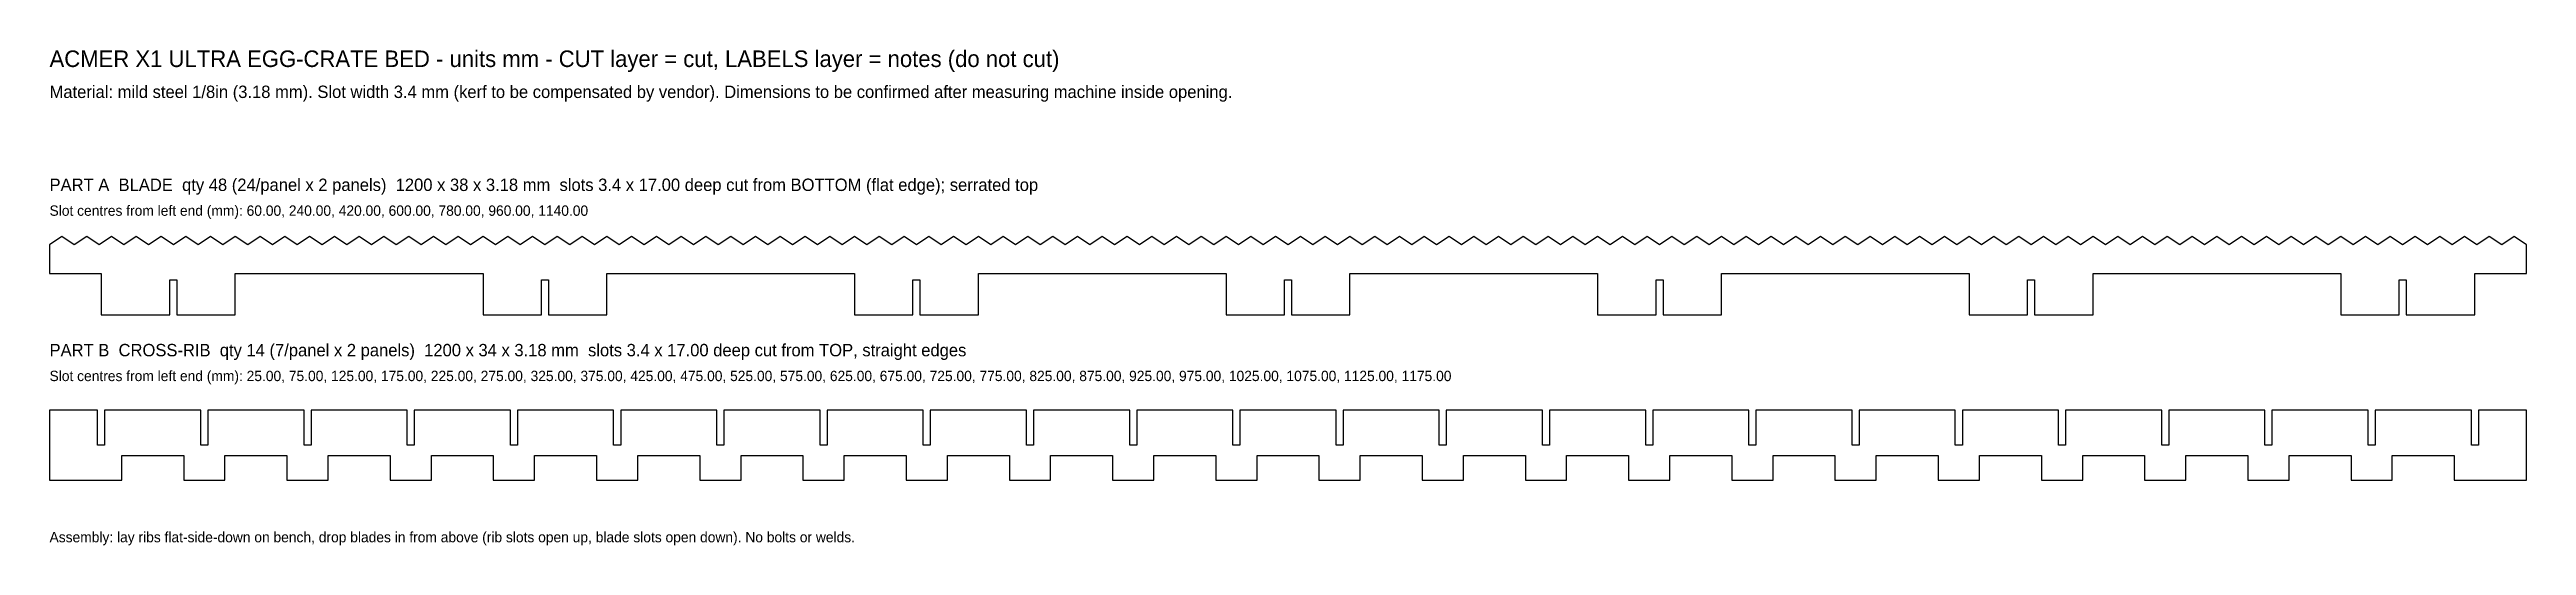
# Model space of a CAD drawing. Header units: millimetres. Extents: x 0 to 1200, y -72 to 168.
import ezdxf

# ---------------------------------------------------------------- set-up
doc = ezdxf.new("R2010")
doc.units = ezdxf.units.MM
doc.layers.add('CUT', color=1, linetype='Continuous')
doc.layers.add('LABELS', color=3, linetype='Continuous')

msp = doc.modelspace()

# ---------------------------------------------------------------- linework, layer by layer
at = {"layer": 'CUT'}
for points in [[(0, 60), (25, 60), (25, 40), (58.3, 40), (58.3, 57), (61.7, 57), (61.7, 40), (90, 40), (90, 60), (210, 60), (210, 40), (238.3, 40), (238.3, 57), (241.7, 57), (241.7, 40), (270, 40), (270, 60), (390, 60), (390, 40), (418.3, 40), (418.3, 57), (421.7, 57), (421.7, 40), (450, 40), (450, 60), (570, 60), (570, 40), (598.3, 40), (598.3, 57), (601.7, 57), (601.7, 40), (630, 40), (630, 60), (750, 60), (750, 40), (778.3, 40), (778.3, 57), (781.7, 57), (781.7, 40), (810, 40), (810, 60), (930, 60), (930, 40), (958.3, 40), (958.3, 57), (961.7, 57), (961.7, 40), (990, 40), (990, 60), (1110, 60), (1110, 40), (1138.3, 40), (1138.3, 57), (1141.7, 57), (1141.7, 40), (1175, 40), (1175, 60), (1200, 60), (1200, 74), (1194, 78), (1188, 74), (1182, 78), (1176, 74), (1170, 78), (1164, 74), (1158, 78), (1152, 74), (1146, 78), (1140, 74), (1134, 78), (1128, 74), (1122, 78), (1116, 74), (1110, 78), (1104, 74), (1098, 78), (1092, 74), (1086, 78), (1080, 74), (1074, 78), (1068, 74), (1062, 78), (1056, 74), (1050, 78), (1044, 74), (1038, 78), (1032, 74), (1026, 78), (1020, 74), (1014, 78), (1008, 74), (1002, 78), (996, 74), (990, 78), (984, 74), (978, 78), (972, 74), (966, 78), (960, 74), (954, 78), (948, 74), (942, 78), (936, 74), (930, 78), (924, 74), (918, 78), (912, 74), (906, 78), (900, 74), (894, 78), (888, 74), (882, 78), (876, 74), (870, 78), (864, 74), (858, 78), (852, 74), (846, 78), (840, 74), (834, 78), (828, 74), (822, 78), (816, 74), (810, 78), (804, 74), (798, 78), (792, 74), (786, 78), (780, 74), (774, 78), (768, 74), (762, 78), (756, 74), (750, 78), (744, 74), (738, 78), (732, 74), (726, 78), (720, 74), (714, 78), (708, 74), (702, 78), (696, 74), (690, 78), (684, 74), (678, 78), (672, 74), (666, 78), (660, 74), (654, 78), (648, 74), (642, 78), (636, 74), (630, 78), (624, 74), (618, 78), (612, 74), (606, 78), (600, 74), (594, 78), (588, 74), (582, 78), (576, 74), (570, 78), (564, 74), (558, 78), (552, 74), (546, 78), (540, 74), (534, 78), (528, 74), (522, 78), (516, 74), (510, 78), (504, 74), (498, 78), (492, 74), (486, 78), (480, 74), (474, 78), (468, 74), (462, 78), (456, 74), (450, 78), (444, 74), (438, 78), (432, 74), (426, 78), (420, 74), (414, 78), (408, 74), (402, 78), (396, 74), (390, 78), (384, 74), (378, 78), (372, 74), (366, 78), (360, 74), (354, 78), (348, 74), (342, 78), (336, 74), (330, 78), (324, 74), (318, 78), (312, 74), (306, 78), (300, 74), (294, 78), (288, 74), (282, 78), (276, 74), (270, 78), (264, 74), (258, 78), (252, 74), (246, 78), (240, 74), (234, 78), (228, 74), (222, 78), (216, 74), (210, 78), (204, 74), (198, 78), (192, 74), (186, 78), (180, 74), (174, 78), (168, 74), (162, 78), (156, 74), (150, 78), (144, 74), (138, 78), (132, 74), (126, 78), (120, 74), (114, 78), (108, 74), (102, 78), (96, 74), (90, 78), (84, 74), (78, 78), (72, 74), (66, 78), (60, 74), (54, 78), (48, 74), (42, 78), (36, 74), (30, 78), (24, 74), (18, 78), (12, 74), (6, 78), (0, 74)], [(0, -40), (35, -40), (35, -28), (65, -28), (65, -40), (85, -40), (85, -28), (115, -28), (115, -40), (135, -40), (135, -28), (165, -28), (165, -40), (185, -40), (185, -28), (215, -28), (215, -40), (235, -40), (235, -28), (265, -28), (265, -40), (285, -40), (285, -28), (315, -28), (315, -40), (335, -40), (335, -28), (365, -28), (365, -40), (385, -40), (385, -28), (415, -28), (415, -40), (435, -40), (435, -28), (465, -28), (465, -40), (485, -40), (485, -28), (515, -28), (515, -40), (535, -40), (535, -28), (565, -28), (565, -40), (585, -40), (585, -28), (615, -28), (615, -40), (635, -40), (635, -28), (665, -28), (665, -40), (685, -40), (685, -28), (715, -28), (715, -40), (735, -40), (735, -28), (765, -28), (765, -40), (785, -40), (785, -28), (815, -28), (815, -40), (835, -40), (835, -28), (865, -28), (865, -40), (885, -40), (885, -28), (915, -28), (915, -40), (935, -40), (935, -28), (965, -28), (965, -40), (985, -40), (985, -28), (1015, -28), (1015, -40), (1035, -40), (1035, -28), (1065, -28), (1065, -40), (1085, -40), (1085, -28), (1115, -28), (1115, -40), (1135, -40), (1135, -28), (1165, -28), (1165, -40), (1200, -40), (1200, -6), (1176.7, -6), (1176.7, -23), (1173.3, -23), (1173.3, -6), (1126.7, -6), (1126.7, -23), (1123.3, -23), (1123.3, -6), (1076.7, -6), (1076.7, -23), (1073.3, -23), (1073.3, -6), (1026.7, -6), (1026.7, -23), (1023.3, -23), (1023.3, -6), (976.7, -6), (976.7, -23), (973.3, -23), (973.3, -6), (926.7, -6), (926.7, -23), (923.3, -23), (923.3, -6), (876.7, -6), (876.7, -23), (873.3, -23), (873.3, -6), (826.7, -6), (826.7, -23), (823.3, -23), (823.3, -6), (776.7, -6), (776.7, -23), (773.3, -23), (773.3, -6), (726.7, -6), (726.7, -23), (723.3, -23), (723.3, -6), (676.7, -6), (676.7, -23), (673.3, -23), (673.3, -6), (626.7, -6), (626.7, -23), (623.3, -23), (623.3, -6), (576.7, -6), (576.7, -23), (573.3, -23), (573.3, -6), (526.7, -6), (526.7, -23), (523.3, -23), (523.3, -6), (476.7, -6), (476.7, -23), (473.3, -23), (473.3, -6), (426.7, -6), (426.7, -23), (423.3, -23), (423.3, -6), (376.7, -6), (376.7, -23), (373.3, -23), (373.3, -6), (326.7, -6), (326.7, -23), (323.3, -23), (323.3, -6), (276.7, -6), (276.7, -23), (273.3, -23), (273.3, -6), (226.7, -6), (226.7, -23), (223.3, -23), (223.3, -6), (176.7, -6), (176.7, -23), (173.3, -23), (173.3, -6), (126.7, -6), (126.7, -23), (123.3, -23), (123.3, -6), (76.7, -6), (76.7, -23), (73.3, -23), (73.3, -6), (26.7, -6), (26.7, -23), (23.3, -23), (23.3, -6), (0, -6)]]:
    msp.add_lwpolyline(points, close=True, dxfattribs=at)

# ---------------------------------------------------------------- texts
at = {"layer": 'LABELS'}
for s, height, p in [('ACMER X1 ULTRA EGG-CRATE BED - units mm - CUT layer = cut, LABELS layer = notes (do not cut)', 8, (0, 160)), ('Material: mild steel 1/8in (3.18 mm). Slot width 3.4 mm (kerf to be compensated by vendor). Dimensions to be confirmed after measuring machine inside opening.', 6, (0, 145)), ('PART A  BLADE  qty 48 (24/panel x 2 panels)  1200 x 38 x 3.18 mm  slots 3.4 x 17.00 deep cut from BOTTOM (flat edge); serrated top', 6, (0, 100)), ('Slot centres from left end (mm): 60.00, 240.00, 420.00, 600.00, 780.00, 960.00, 1140.00', 5, (0, 88)), ('PART B  CROSS-RIB  qty 14 (7/panel x 2 panels)  1200 x 34 x 3.18 mm  slots 3.4 x 17.00 deep cut from TOP, straight edges', 6, (0, 20)), ('Slot centres from left end (mm): 25.00, 75.00, 125.00, 175.00, 225.00, 275.00, 325.00, 375.00, 425.00, 475.00, 525.00, 575.00, 625.00, 675.00, 725.00, 775.00, 825.00, 875.00, 925.00, 975.00, 1025.00, 1075.00, 1125.00, 1175.00', 5, (0, 8)), ('Assembly: lay ribs flat-side-down on bench, drop blades in from above (rib slots open up, blade slots open down). No bolts or welds.', 5, (0, -70))]:
    msp.add_text(s, height=height, dxfattribs=at).set_placement(p)

doc.saveas('drawing.dxf')
